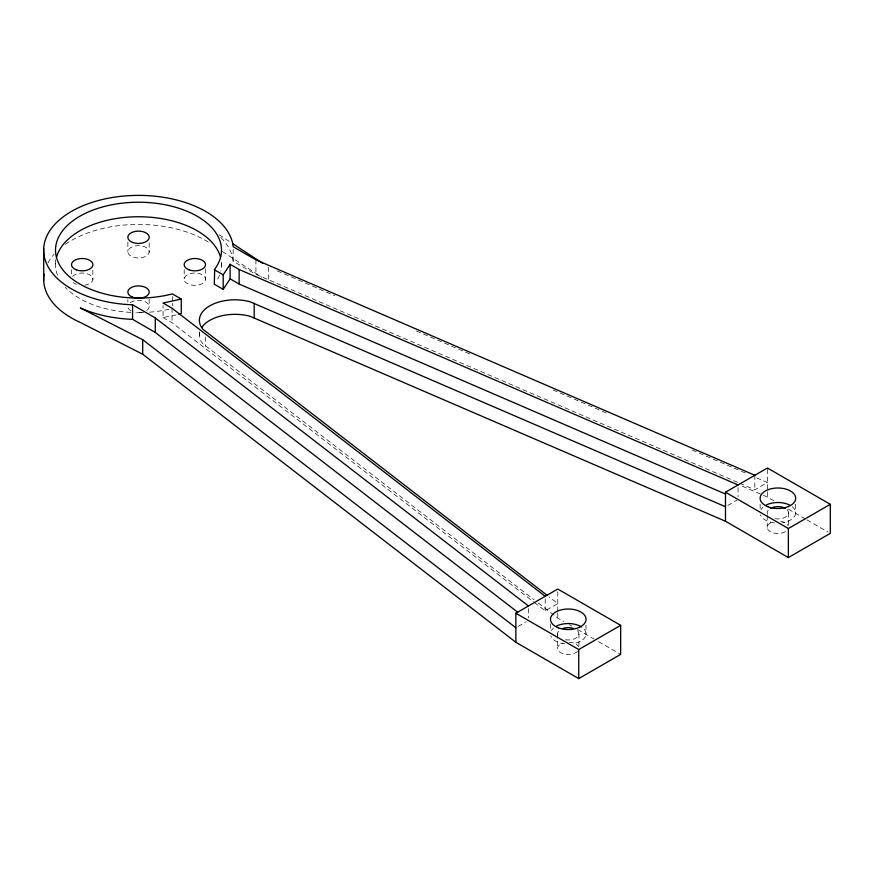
<?xml version="1.0" encoding="UTF-8"?>
<svg xmlns="http://www.w3.org/2000/svg" width="874" height="874" viewBox="0 0 874 874"><rect width="100%" height="100%" fill="white"/><g stroke="black" fill="none" stroke-linecap="round" stroke-linejoin="round"><path stroke-width="0.66" stroke-dasharray="4.37 3.28" d="M518.14 626.439L526.148 621.818M534.418 602.492L545.201 610.817L557.776 603.552L549.134 596.887M727.769 505.412L736.924 500.136M739.786 483.289L754.83 489.79L767.416 482.524L756.13 477.652M176.198 314.946L163.045 317.557L163.045 305.682M277.266 270.885L334.928 295.783M416.417 330.962L470.31 354.243M553.056 389.968L606.949 413.238M692.197 450.044L746.101 473.326M220.925 237.542A94.873 54.767 0 0 1 232.965 259.523L233.15 261.239L255.918 274.36L738.541 482.754M742.343 486.228L767.416 497.055L775.566 501.752M788.37 509.149L805.839 519.243M807.008 519.91L827.973 532.015M163.045 317.557L172.058 322.768L533.337 601.662M538.329 603.071L557.776 618.082L563.599 621.436M569.422 624.801L571.76 626.145M577.583 629.509L593.883 638.927M598.537 641.614L620.671 654.386M219.09 234.778L230.321 242.12M222.466 251.504L261.752 277.211M199.534 332.907A35.572 20.539 0 0 0 202.943 343.832L534.014 599.728M795.646 504.2L795.646 513.442M788.567 512.787L788.567 525.984M767.416 469.327L767.416 490.445M767.416 491.767L767.416 497.055M767.219 515.42L767.219 527.306M760.14 504.2L760.14 510.798M754.83 475.259L754.83 489.79M738.06 487.583L738.06 496.825M586.017 625.227L586.017 634.469M578.938 633.814L578.938 647.011M557.776 591.676L557.776 611.472M557.776 612.794L557.776 618.082M557.59 633.814L557.59 648.333M550.511 623.905L550.511 630.515M545.201 598.93L545.201 610.817M528.431 608.621L528.431 617.863M268.493 267.094L268.493 281.614M255.918 259.829L255.918 274.36M233.15 249.352L233.15 261.239M221.493 262.222L221.493 266.177M205.51 268.963L205.51 279.516A10.674 6.162 0 0 1 189.035 284.367A10.674 6.162 0 0 1 190.008 273.704A10.674 6.162 0 0 1 205.51 279.516M205.565 336.938L205.565 346.18M199.403 331.759L199.403 335.714M184.196 269.629L184.196 278.872M172.364 296.537L172.364 301.814M172.364 303.136L172.364 305.78M172.058 308.249L172.058 322.768M149.181 242.896L149.181 252.138A10.674 6.162 0 0 1 132.706 256.978A10.674 6.162 0 0 1 133.678 246.326A10.674 6.162 0 0 1 149.181 252.138M149.181 298.984L149.181 306.905M127.866 242.251L127.866 251.493M127.866 299.662L127.866 302.306M92.852 270.274L92.852 279.516M71.537 269.629L71.537 276.239M55.554 259.578L55.554 266.177M72.684 276.403A10.674 6.162 0 0 1 90.492 275.321A10.674 6.162 0 0 1 84.953 285.153M76.377 284.367A10.674 6.162 0 0 1 73.241 282.553M130.226 302.71A10.674 6.162 0 0 1 145.237 301.792A10.674 6.162 0 0 1 146.81 310.467M141.282 312.531A10.674 6.162 0 0 1 134.694 312.335M130.969 310.936A10.674 6.162 0 0 1 127.866 306.261M47.994 262.823A94.873 54.767 0 0 1 53.991 254.334M65.419 244.283A94.873 54.767 0 0 1 209.684 242.972M221.493 263.172A83.008 47.928 0 0 1 220.761 271.18M219.527 275.124A83.008 47.928 0 0 1 216.621 280.904M169.075 309.232A83.008 47.928 0 0 1 148.93 312.226M143.729 312.51A83.008 47.928 0 0 1 135.918 312.575M130.707 312.389A83.008 47.928 0 0 1 65.364 287.317M57.509 275.124A83.008 47.928 0 0 1 55.739 261.162M792.226 506.702A17.786 10.27 0 0 1 782.514 522.707M774.44 522.86A17.786 10.27 0 0 1 760.446 514.797M761.046 509.487A17.786 10.27 0 0 1 763.089 507.084M787.135 509.706A10.674 6.162 0 0 1 786.36 516.534A10.674 6.162 0 0 1 775.129 518.741M767.58 514.382A10.674 6.162 0 0 1 768.65 509.706M584.203 629.258A17.786 10.27 0 0 1 572.874 643.734M564.812 643.887A17.786 10.27 0 0 1 550.817 635.824M551.418 630.525A17.786 10.27 0 0 1 553.461 628.111M577.506 630.733A10.674 6.162 0 0 1 576.731 637.561A10.674 6.162 0 0 1 565.5 639.768M557.951 635.409A10.674 6.162 0 0 1 559.021 630.733M577.506 651.414A10.674 6.162 0 0 1 560.715 652.692A10.674 6.162 0 0 1 562.922 643.002M569.192 642.193A10.674 6.162 0 0 1 578.566 646.738M785.442 531.665A10.674 6.162 0 0 1 769.426 531.053A10.674 6.162 0 0 1 772.561 521.975M780.657 521.352A10.674 6.162 0 0 1 788.206 525.711"/><path stroke-width="1.31" d="M738.06 484.95L239.148 269.52L230.124 264.309L223.198 274.829L223.198 289.36L214.294 284.214L214.698 269.181A83.008 47.928 0 0 0 149.782 202.67A83.008 47.928 0 0 0 56.275 256.65A83.008 47.928 0 0 0 171.49 294.134L172.364 293.893L181.268 299.039L181.268 313.558L178.733 314.247M230.124 264.309L230.124 278.828L223.198 289.36M515.857 642.281L515.857 613.242L557.776 589.032L620.671 625.336L620.671 654.386L578.741 678.595L515.857 642.281L142.713 354.232L80.375 322.473A94.873 54.767 0 0 1 44.071 274.043M725.486 521.254L725.486 492.204L767.416 468.005L830.3 504.309L830.3 533.359L788.37 557.568L725.486 521.254L250.073 316.279A35.572 20.539 0 0 0 201.774 327.466M515.857 613.242L578.741 649.546L620.671 625.336M725.486 492.204L788.37 528.519L830.3 504.309M181.268 299.039L163.045 303.038L172.058 308.249L545.201 596.297M528.431 605.977L155.288 317.928L132.564 304.786L129.592 304.676A94.873 54.767 0 0 1 43.7 248.435A94.873 54.767 0 0 1 135.546 195.405A94.873 54.767 0 0 1 232.965 244.993L233.15 246.708L255.918 259.829L754.83 475.259M517.648 612.171L155.288 332.448L132.564 319.316L129.592 319.207A94.873 54.767 0 0 1 80.375 307.954L142.713 339.713L515.857 627.761M725.486 506.734L250.073 301.759A35.572 20.539 0 0 0 213.289 304.054L209.64 305.911A35.572 20.539 0 0 0 202.943 329.312L546.982 595.216M230.124 278.828L239.148 284.039L725.529 494.061M214.294 269.695L223.198 274.829M232.571 243.595L262.877 263.424M788.37 528.519L788.37 557.568M578.741 649.546L578.741 678.595M254.203 303.234L254.203 317.754M239.148 269.52L239.148 284.039M155.288 317.928L155.288 332.448M142.713 339.713L142.713 354.232M132.564 304.786L132.564 319.316M43.7 248.435L43.7 280.915M56.537 257.175A83.008 47.928 0 0 1 138.518 216.752A83.008 47.928 0 0 1 220.51 257.175M766.148 505.074A17.786 10.27 0 0 1 790.183 505.358M770.344 508.428A10.674 6.162 0 0 1 785.442 508.428M556.519 626.101A17.786 10.27 0 0 1 581.625 627.029M562.922 628.472A10.674 6.162 0 0 1 573.595 628.472M76.377 269.848A10.674 6.162 0 0 0 92.852 264.997A10.674 6.162 0 0 0 77.349 259.185A10.674 6.162 0 0 0 76.377 269.848M189.035 269.848A10.674 6.162 0 0 0 205.51 264.997A10.674 6.162 0 0 0 190.008 259.185A10.674 6.162 0 0 0 189.035 269.848M132.706 297.226A10.674 6.162 0 0 0 149.181 292.386A10.674 6.162 0 0 0 133.678 286.574A10.674 6.162 0 0 0 132.706 297.226M132.706 242.459A10.674 6.162 0 0 0 149.181 237.608A10.674 6.162 0 0 0 133.678 231.796A10.674 6.162 0 0 0 132.706 242.459M558.399 627.838A17.786 10.27 0 0 0 586.017 619.95A17.786 10.27 0 0 0 560.376 610.085A17.786 10.27 0 0 0 558.399 627.838M768.028 506.8A17.786 10.27 0 0 0 795.646 498.923A17.786 10.27 0 0 0 770.005 489.058A17.786 10.27 0 0 0 768.028 506.8"/></g></svg>
